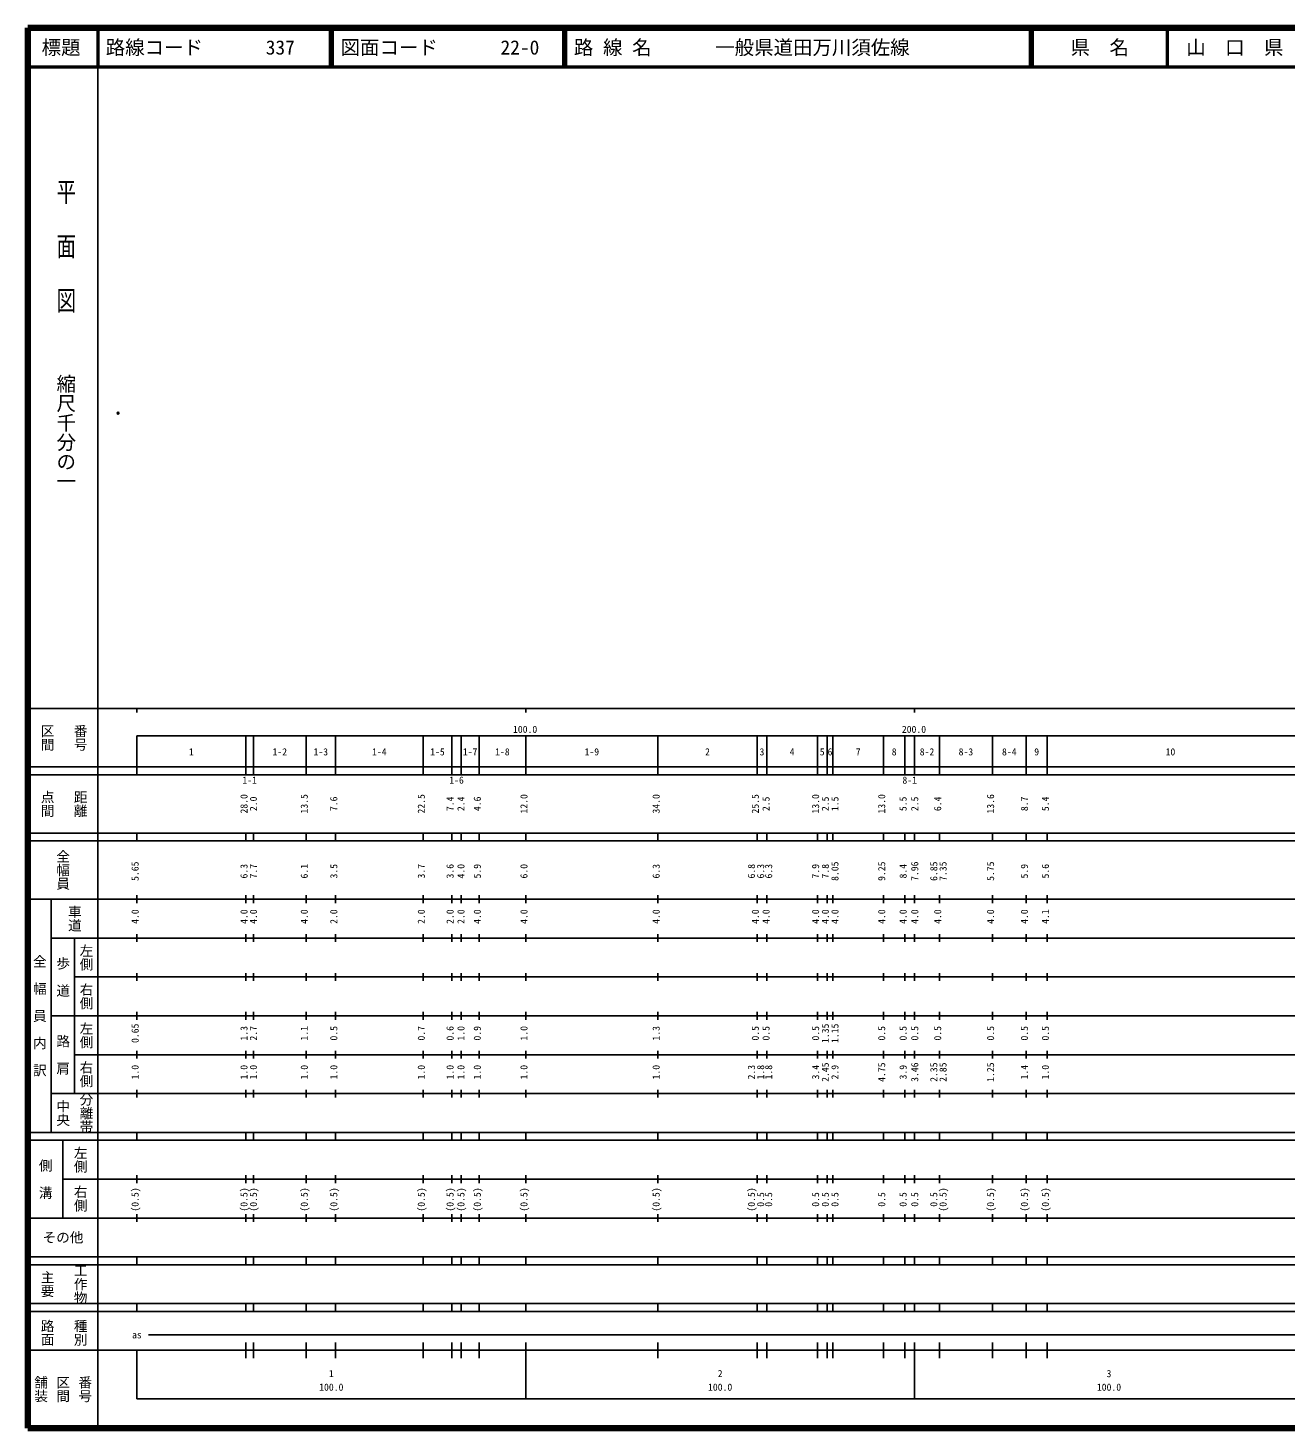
# Model space of a CAD drawing. Units: millimetres on the paper. Extents: x 40 to 680, y 20 to 380.
# Drawn here: x 40 to 363.3, y 20 to 380 of the extents above; entities that cross this region are included whole.
import ezdxf
from ezdxf.enums import TextEntityAlignment as Align

# ---------------------------------------------------------------- set-up
doc = ezdxf.new("R2010")
doc.units = ezdxf.units.MM
doc.header["$PDMODE"] = 32
doc.header["$PDSIZE"] = 0.5
doc.layers.add('M-OTRS', color=6, linetype='Continuous')
doc.layers.add('M-TTL-TXT', color=7, linetype='Continuous')
for name, color, linetype, lineweight in [('M-TTL', 2, 'Continuous', 140), ('M-TTL-BAND', 7, 'Continuous', 25), ('M-TTL-LINE', 7, 'Continuous', 50)]:
    doc.layers.add(name, color=color, linetype=linetype, lineweight=lineweight)
doc.styles.add('@ＭＳ ゴシック', font='')
doc.styles.add('ＭＳ ゴシック', font='')
doc.styles.get('@ＭＳ ゴシック').set_extended_font_data('@MS Gothic')
doc.styles.get('ＭＳ ゴシック').set_extended_font_data('MS Gothic')

msp = doc.modelspace()

# ---------------------------------------------------------------- linework, layer by layer
at = {"layer": 'M-OTRS'}
msp.add_point((63.152, 280.948), dxfattribs=at)
at = {"layer": 'M-TTL'}
for p, q in [((40, 380), (40, 20)), ((680, 380), (40, 380)), ((40, 20), (680, 20))]:
    msp.add_line(p, q, dxfattribs=at)
at = {"layer": 'M-TTL-BAND'}
for p, q in [((58, 370), (58, 20)), ((40, 205), (579, 205)), ((68, 205), (68, 204)), ((168, 205), (168, 204)), ((268, 205), (268, 204)), ((68, 198), (579, 198)), ((68, 198), (68, 188)), ((96, 188), (96, 198)), ((98, 188), (98, 198)), ((111.5, 188), (111.5, 198)), ((119.1, 188), (119.1, 198)), ((141.6, 188), (141.6, 198)), ((149, 188), (149, 198)), ((151.4, 188), (151.4, 198)), ((156, 188), (156, 198)), ((168, 188), (168, 198)), ((202, 188), (202, 198)), ((227.5, 188), (227.5, 198)), ((230, 188), (230, 198)), ((243, 188), (243, 198)), ((245.5, 188), (245.5, 198)), ((247, 188), (247, 198)), ((260, 188), (260, 198)), ((265.5, 188), (265.5, 198)), ((268, 188), (268, 198)), ((274.4, 188), (274.4, 198)), ((288, 188), (288, 198)), ((296.7, 188), (296.7, 198)), ((302.1, 188), (302.1, 198)), ((40, 190), (579, 190)), ((40, 188), (579, 188)), ((40, 173), (579, 173)), ((68, 171), (68, 173)), ((96, 171), (96, 173)), ((98, 171), (98, 173)), ((111.5, 171), (111.5, 173)), ((119.1, 171), (119.1, 173)), ((141.6, 171), (141.6, 173)), ((149, 171), (149, 173)), ((151.4, 171), (151.4, 173)), ((156, 171), (156, 173)), ((168, 171), (168, 173)), ((202, 171), (202, 173)), ((227.5, 171), (227.5, 173)), ((230, 171), (230, 173)), ((243, 171), (243, 173)), ((245.5, 171), (245.5, 173)), ((247, 171), (247, 173)), ((260, 171), (260, 173)), ((265.5, 171), (265.5, 173)), ((268, 171), (268, 173)), ((274.4, 171), (274.4, 173)), ((288, 171), (288, 173)), ((296.7, 171), (296.7, 173)), ((302.1, 171), (302.1, 173)), ((40, 171), (579, 171)), ((40, 156), (579, 156)), ((46, 96), (46, 156)), ((68, 155), (68, 157)), ((96, 155), (96, 157)), ((98, 155), (98, 157)), ((111.5, 155), (111.5, 157)), ((119.1, 155), (119.1, 157)), ((141.6, 155), (141.6, 157)), ((149, 155), (149, 157)), ((151.4, 155), (151.4, 157)), ((156, 155), (156, 157)), ((168, 155), (168, 157)), ((202, 155), (202, 157)), ((227.5, 155), (227.5, 157)), ((230, 155), (230, 157)), ((243, 155), (243, 157)), ((245.5, 155), (245.5, 157)), ((247, 155), (247, 157)), ((260, 155), (260, 157)), ((265.5, 155), (265.5, 157)), ((268, 155), (268, 157)), ((274.4, 155), (274.4, 157)), ((288, 155), (288, 157)), ((296.7, 155), (296.7, 157)), ((302.1, 155), (302.1, 157)), ((46, 146), (579, 146)), ((52, 146), (52, 106)), ((68, 145), (68, 147)), ((96, 145), (96, 147)), ((98, 145), (98, 147)), ((111.5, 145), (111.5, 147)), ((119.1, 145), (119.1, 147)), ((141.6, 145), (141.6, 147)), ((149, 145), (149, 147)), ((151.4, 145), (151.4, 147)), ((156, 145), (156, 147)), ((168, 145), (168, 147)), ((202, 145), (202, 147)), ((227.5, 145), (227.5, 147)), ((230, 145), (230, 147)), ((243, 145), (243, 147)), ((245.5, 145), (245.5, 147)), ((247, 145), (247, 147)), ((260, 145), (260, 147)), ((265.5, 145), (265.5, 147)), ((268, 145), (268, 147)), ((274.4, 145), (274.4, 147)), ((288, 145), (288, 147)), ((296.7, 145), (296.7, 147)), ((302.1, 145), (302.1, 147)), ((68, 135), (68, 137)), ((96, 135), (96, 137)), ((98, 135), (98, 137)), ((111.5, 135), (111.5, 137)), ((119.1, 135), (119.1, 137)), ((141.6, 135), (141.6, 137)), ((149, 135), (149, 137)), ((151.4, 135), (151.4, 137)), ((156, 135), (156, 137)), ((168, 135), (168, 137)), ((202, 135), (202, 137)), ((227.5, 135), (227.5, 137)), ((230, 135), (230, 137)), ((243, 135), (243, 137)), ((245.5, 135), (245.5, 137)), ((247, 135), (247, 137)), ((260, 135), (260, 137)), ((265.5, 135), (265.5, 137)), ((268, 135), (268, 137)), ((274.4, 135), (274.4, 137)), ((288, 135), (288, 137)), ((296.7, 135), (296.7, 137)), ((302.1, 135), (302.1, 137)), ((52, 136), (579, 136)), ((46, 126), (579, 126)), ((68, 125), (68, 127)), ((96, 125), (96, 127)), ((98, 125), (98, 127)), ((111.5, 125), (111.5, 127)), ((119.1, 125), (119.1, 127)), ((141.6, 125), (141.6, 127)), ((149, 125), (149, 127)), ((151.4, 125), (151.4, 127)), ((156, 125), (156, 127)), ((168, 125), (168, 127)), ((202, 125), (202, 127)), ((227.5, 125), (227.5, 127)), ((230, 125), (230, 127)), ((243, 125), (243, 127)), ((245.5, 125), (245.5, 127)), ((247, 125), (247, 127)), ((260, 125), (260, 127)), ((265.5, 125), (265.5, 127)), ((268, 125), (268, 127)), ((274.4, 125), (274.4, 127)), ((288, 125), (288, 127)), ((296.7, 125), (296.7, 127)), ((302.1, 125), (302.1, 127)), ((52, 116), (579, 116)), ((68, 115), (68, 117)), ((96, 115), (96, 117)), ((98, 115), (98, 117)), ((111.5, 115), (111.5, 117)), ((119.1, 115), (119.1, 117)), ((141.6, 115), (141.6, 117)), ((149, 115), (149, 117)), ((151.4, 115), (151.4, 117)), ((156, 115), (156, 117)), ((168, 115), (168, 117)), ((202, 115), (202, 117)), ((227.5, 115), (227.5, 117)), ((230, 115), (230, 117)), ((243, 115), (243, 117)), ((245.5, 115), (245.5, 117)), ((247, 115), (247, 117)), ((260, 115), (260, 117)), ((265.5, 115), (265.5, 117)), ((268, 115), (268, 117)), ((274.4, 115), (274.4, 117)), ((288, 115), (288, 117)), ((296.7, 115), (296.7, 117)), ((302.1, 115), (302.1, 117)), ((46, 106), (579, 106)), ((68, 105), (68, 107)), ((96, 105), (96, 107)), ((98, 105), (98, 107)), ((111.5, 105), (111.5, 107)), ((119.1, 105), (119.1, 107)), ((141.6, 105), (141.6, 107)), ((149, 105), (149, 107)), ((151.4, 105), (151.4, 107)), ((156, 105), (156, 107)), ((168, 105), (168, 107)), ((202, 105), (202, 107)), ((227.5, 105), (227.5, 107)), ((230, 105), (230, 107)), ((243, 105), (243, 107)), ((245.5, 105), (245.5, 107)), ((247, 105), (247, 107)), ((260, 105), (260, 107)), ((265.5, 105), (265.5, 107)), ((268, 105), (268, 107)), ((274.4, 105), (274.4, 107)), ((288, 105), (288, 107)), ((296.7, 105), (296.7, 107)), ((302.1, 105), (302.1, 107)), ((40, 96), (579, 96)), ((40, 94), (579, 94)), ((49, 94), (49, 74)), ((68, 94), (68, 96)), ((96, 94), (96, 96)), ((98, 94), (98, 96)), ((111.5, 94), (111.5, 96)), ((119.1, 94), (119.1, 96)), ((141.6, 94), (141.6, 96)), ((149, 94), (149, 96)), ((151.4, 94), (151.4, 96)), ((156, 94), (156, 96)), ((168, 94), (168, 96)), ((202, 94), (202, 96)), ((227.5, 94), (227.5, 96)), ((230, 94), (230, 96)), ((243, 94), (243, 96)), ((245.5, 94), (245.5, 96)), ((247, 94), (247, 96)), ((260, 94), (260, 96)), ((265.5, 94), (265.5, 96)), ((268, 94), (268, 96)), ((274.4, 94), (274.4, 96)), ((288, 94), (288, 96)), ((296.7, 94), (296.7, 96)), ((302.1, 94), (302.1, 96)), ((49, 84), (579, 84)), ((68, 83), (68, 85)), ((96, 83), (96, 85)), ((98, 83), (98, 85)), ((111.5, 83), (111.5, 85)), ((119.1, 83), (119.1, 85)), ((141.6, 83), (141.6, 85)), ((149, 83), (149, 85)), ((151.4, 83), (151.4, 85)), ((156, 83), (156, 85)), ((168, 83), (168, 85)), ((202, 83), (202, 85)), ((227.5, 83), (227.5, 85)), ((230, 83), (230, 85)), ((243, 83), (243, 85)), ((245.5, 83), (245.5, 85)), ((247, 83), (247, 85)), ((260, 83), (260, 85)), ((265.5, 83), (265.5, 85)), ((268, 83), (268, 85)), ((274.4, 83), (274.4, 85)), ((288, 83), (288, 85)), ((296.7, 83), (296.7, 85)), ((302.1, 83), (302.1, 85)), ((40, 74), (579, 74)), ((68, 73), (68, 75)), ((96, 73), (96, 75)), ((98, 73), (98, 75)), ((111.5, 73), (111.5, 75)), ((119.1, 73), (119.1, 75)), ((141.6, 73), (141.6, 75)), ((149, 73), (149, 75)), ((151.4, 73), (151.4, 75)), ((156, 73), (156, 75)), ((168, 73), (168, 75)), ((202, 73), (202, 75)), ((227.5, 73), (227.5, 75)), ((230, 73), (230, 75)), ((243, 73), (243, 75)), ((245.5, 73), (245.5, 75)), ((247, 73), (247, 75)), ((260, 73), (260, 75)), ((265.5, 73), (265.5, 75)), ((268, 73), (268, 75)), ((274.4, 73), (274.4, 75)), ((288, 73), (288, 75)), ((296.7, 73), (296.7, 75)), ((302.1, 73), (302.1, 75)), ((40, 64), (579, 64)), ((40, 62), (579, 62)), ((68, 62), (68, 64)), ((96, 62), (96, 64)), ((98, 62), (98, 64)), ((111.5, 62), (111.5, 64)), ((119.1, 62), (119.1, 64)), ((141.6, 62), (141.6, 64)), ((149, 62), (149, 64)), ((151.4, 62), (151.4, 64)), ((156, 62), (156, 64)), ((168, 62), (168, 64)), ((202, 62), (202, 64)), ((227.5, 62), (227.5, 64)), ((230, 62), (230, 64)), ((243, 62), (243, 64)), ((245.5, 62), (245.5, 64)), ((247, 62), (247, 64)), ((260, 62), (260, 64)), ((265.5, 62), (265.5, 64)), ((268, 62), (268, 64)), ((274.4, 62), (274.4, 64)), ((288, 62), (288, 64)), ((296.7, 62), (296.7, 64)), ((302.1, 62), (302.1, 64)), ((40, 52), (579, 52)), ((68, 50), (68, 52)), ((96, 50), (96, 52)), ((98, 50), (98, 52)), ((111.5, 50), (111.5, 52)), ((119.1, 50), (119.1, 52)), ((141.6, 50), (141.6, 52)), ((149, 50), (149, 52)), ((151.4, 50), (151.4, 52)), ((156, 50), (156, 52)), ((168, 50), (168, 52)), ((202, 50), (202, 52)), ((227.5, 50), (227.5, 52)), ((230, 50), (230, 52)), ((243, 50), (243, 52)), ((245.5, 50), (245.5, 52)), ((247, 50), (247, 52)), ((260, 50), (260, 52)), ((265.5, 50), (265.5, 52)), ((268, 50), (268, 52)), ((274.4, 50), (274.4, 52)), ((288, 50), (288, 52)), ((296.7, 50), (296.7, 52)), ((302.1, 50), (302.1, 52)), ((40, 50), (579, 50)), ((71, 44), (567.5, 44)), ((40, 40), (579, 40)), ((68, 40), (68, 27.5)), ((96, 38), (96, 42)), ((98, 38), (98, 42)), ((111.5, 38), (111.5, 42)), ((119.1, 38), (119.1, 42)), ((141.6, 38), (141.6, 42)), ((149, 38), (149, 42)), ((151.4, 38), (151.4, 42)), ((156, 38), (156, 42)), ((168, 27.5), (168, 42)), ((202, 38), (202, 42)), ((227.5, 38), (227.5, 42)), ((230, 38), (230, 42)), ((243, 38), (243, 42)), ((245.5, 38), (245.5, 42)), ((247, 38), (247, 42)), ((260, 38), (260, 42)), ((265.5, 38), (265.5, 42)), ((268, 27.5), (268, 42)), ((274.4, 38), (274.4, 42)), ((288, 38), (288, 42)), ((296.7, 38), (296.7, 42)), ((302.1, 38), (302.1, 42)), ((68, 27.5), (579, 27.5))]:
    msp.add_line(p, q, dxfattribs=at)
at = {"layer": 'M-TTL-LINE'}
for p, q in [((58, 380), (58, 370)), ((117.75, 380), (117.75, 370)), ((118.25, 380), (118.25, 370)), ((177.75, 380), (177.75, 370)), ((178.25, 380), (178.25, 370)), ((297.75, 380), (297.75, 370)), ((298.25, 380), (298.25, 370)), ((333, 380), (333, 370)), ((40, 370), (680, 370))]:
    msp.add_line(p, q, dxfattribs=at)

# ---------------------------------------------------------------- texts
at = {"layer": 'M-TTL-BAND', "style": '@ＭＳ ゴシック', "width": 1.4}
msp.add_text('平  面  図', height=3.666, rotation=270, dxfattribs=at).set_placement((49.777, 306.475), align=Align.MIDDLE_RIGHT)
at = {"layer": 'M-TTL-BAND', "style": '@ＭＳ ゴシック'}
msp.add_text('縮尺千分の一', height=3.666, rotation=270, dxfattribs=at).set_placement((49.777, 261.03), align=Align.MIDDLE_RIGHT)
for s, p in [('区間', (45, 197.5)), ('番号', (53.5, 197.5)), ('点間', (45, 180.5)), ('距離', (53.5, 180.5)), ('全幅員', (49, 163.5)), ('車道', (52, 151)), ('左側', (55, 141)), ('全\u3000幅\u3000員\u3000内\u3000訳', (43, 126)), ('歩\u3000道', (49, 136)), ('右側', (55, 131)), ('左側', (55, 121)), ('路\u3000肩', (49, 116)), ('右側', (55, 111)), ('分離帯', (55, 101)), ('中央', (49, 101)), ('左側', (53.5, 89)), ('側\u3000溝', (44.5, 84)), ('右側', (53.5, 79)), ('工作物', (53.5, 57)), ('主要', (45, 57)), ('路面', (45, 44.5)), ('種別', (53.5, 44.5)), ('舗装', (43.333, 30)), ('区間', (49, 30)), ('番号', (54.667, 30))]:
    msp.add_text(s, height=2.566, rotation=270, dxfattribs=at).set_placement(p, align=Align.MIDDLE_CENTER)
at = {"layer": 'M-TTL-BAND', "style": 'ＭＳ ゴシック'}
for s, p in [('100.0', (167.844, 198.195)), ('200.0', (267.844, 198.195)), ('1', (82, 192.405)), ('1-2', (104.75, 192.405)), ('1-3', (115.3, 192.405)), ('1-4', (130.35, 192.405)), ('1-5', (145.3, 192.405)), ('1-7', (153.7, 192.405)), ('1-8', (162, 192.405)), ('1-9', (185, 192.405)), ('2', (214.75, 192.405)), ('3', (228.75, 192.405)), ('4', (236.5, 192.405)), ('5', (244.25, 192.405)), ('6', (246.25, 192.405)), ('7', (253.5, 192.405)), ('8', (262.75, 192.405)), ('8-2', (271.2, 192.405)), ('8-3', (281.2, 192.405)), ('8-4', (292.35, 192.405)), ('9', (299.4, 192.405)), ('10', (333.8, 192.405)), ('1-1', (97, 185.129)), ('1-6', (150.2, 185.129)), ('8-1', (266.75, 185.129)), ('as', (68, 42.5)), ('1', (118, 32.523)), ('2', (218, 32.523)), ('3', (318, 32.523)), ('100.0', (118, 29.033)), ('100.0', (218, 29.033)), ('100.0', (318, 29.033))]:
    msp.add_text(s, height=1.833, dxfattribs=at).set_placement(p, align=Align.BOTTOM_CENTER)
for s, p in [('28.0', (97, 180.5)), ('2.0', (99.429, 180.5)), ('13.5', (112.5, 180.5)), ('7.6', (120.1, 180.5)), ('22.5', (142.6, 180.5)), ('7.4', (150, 180.5)), ('2.4', (152.8, 180.5)), ('4.6', (157, 180.5)), ('12.0', (169, 180.5)), ('34.0', (203, 180.5)), ('25.5', (228.5, 180.5)), ('2.5', (231.255, 180.5)), ('13.0', (244, 180.5)), ('2.5', (246.5, 180.5)), ('1.5', (248.978, 180.5)), ('13.0', (261, 180.5)), ('5.5', (266.5, 180.5)), ('2.5', (269.5, 180.5)), ('6.4', (275.4, 180.5)), ('13.6', (289, 180.5)), ('8.7', (297.7, 180.5)), ('5.4', (303.1, 180.5)), ('5.65', (69, 163.174)), ('6.3', (97, 163.174)), ('7.7', (99.429, 163.174)), ('6.1', (112.5, 163.174)), ('3.5', (120.1, 163.174)), ('3.7', (142.6, 163.174)), ('3.6', (150, 163.174)), ('4.0', (152.8, 163.174)), ('5.9', (157, 163.174)), ('6.0', (169, 163.174)), ('6.3', (203, 163.174)), ('6.8', (227.5, 163.174)), ('6.3', (229.87, 163.174)), ('6.3', (231.928, 163.174)), ('7.9', (244, 163.174)), ('7.8', (246.5, 163.174)), ('8.05', (248.978, 163.174)), ('9.25', (261, 163.174)), ('8.4', (266.5, 163.174)), ('7.96', (269.5, 163.174)), ('6.85', (274.4, 163.174)), ('7.35', (276.77, 163.174)), ('5.75', (289, 163.174)), ('5.9', (297.7, 163.174)), ('5.6', (303.1, 163.174)), ('4.0', (69, 151.5)), ('4.0', (97, 151.5)), ('4.0', (99.429, 151.5)), ('4.0', (112.5, 151.5)), ('2.0', (120.1, 151.5)), ('2.0', (142.6, 151.5)), ('2.0', (150, 151.5)), ('2.0', (152.8, 151.5)), ('4.0', (157, 151.5)), ('4.0', (169, 151.5)), ('4.0', (203, 151.5)), ('4.0', (228.5, 151.5)), ('4.0', (231.255, 151.5)), ('4.0', (244, 151.5)), ('4.0', (246.5, 151.5)), ('4.0', (248.978, 151.5)), ('4.0', (261, 151.5)), ('4.0', (266.5, 151.5)), ('4.0', (269.5, 151.5)), ('4.0', (275.4, 151.5)), ('4.0', (289, 151.5)), ('4.0', (297.7, 151.5)), ('4.1', (303.1, 151.5)), ('0.65', (69, 121.5)), ('1.3', (97, 121.5)), ('2.7', (99.429, 121.5)), ('1.1', (112.5, 121.5)), ('0.5', (120.1, 121.5)), ('0.7', (142.6, 121.5)), ('0.6', (150, 121.5)), ('1.0', (152.8, 121.5)), ('0.9', (157, 121.5)), ('1.0', (169, 121.5)), ('1.3', (203, 121.5)), ('0.5', (228.5, 121.5)), ('0.5', (231.255, 121.5)), ('0.5', (244, 121.5)), ('1.35', (246.5, 121.5)), ('1.15', (248.978, 121.5)), ('0.5', (261, 121.5)), ('0.5', (266.5, 121.5)), ('0.5', (269.5, 121.5)), ('0.5', (275.4, 121.5)), ('0.5', (289, 121.5)), ('0.5', (297.7, 121.5)), ('0.5', (303.1, 121.5)), ('1.0', (69, 111.5)), ('1.0', (97, 111.5)), ('1.0', (99.429, 111.5)), ('1.0', (112.5, 111.5)), ('1.0', (120.1, 111.5)), ('1.0', (142.6, 111.5)), ('1.0', (150, 111.5)), ('1.0', (152.8, 111.5)), ('1.0', (157, 111.5)), ('1.0', (169, 111.5)), ('1.0', (203, 111.5)), ('2.3', (227.5, 111.5)), ('1.8', (229.87, 111.5)), ('1.8', (231.928, 111.5)), ('3.4', (244, 111.5)), ('2.45', (246.5, 111.5)), ('2.9', (248.978, 111.5)), ('4.75', (261, 111.5)), ('3.9', (266.5, 111.5)), ('3.46', (269.5, 111.5)), ('2.35', (274.4, 111.5)), ('2.85', (276.77, 111.5)), ('1.25', (289, 111.5)), ('1.4', (297.7, 111.5)), ('1.0', (303.1, 111.5)), ('(0.5)', (69, 78.764)), ('(0.5)', (97, 78.764)), ('(0.5)', (99.429, 78.764)), ('(0.5)', (112.5, 78.764)), ('(0.5)', (120.1, 78.764)), ('(0.5)', (142.6, 78.764)), ('(0.5)', (150, 78.764)), ('(0.5)', (152.8, 78.764)), ('(0.5)', (157, 78.764)), ('(0.5)', (169, 78.764)), ('(0.5)', (203, 78.764)), ('(0.5)', (227.5, 78.764)), ('0.5', (229.87, 78.764)), ('0.5', (231.928, 78.764)), ('0.5', (244, 78.764)), ('0.5', (246.5, 78.764)), ('0.5', (248.978, 78.764)), ('0.5', (261, 78.764)), ('0.5', (266.5, 78.764)), ('0.5', (269.5, 78.764)), ('0.5', (274.4, 78.764)), ('(0.5)', (276.77, 78.764)), ('(0.5)', (289, 78.764)), ('(0.5)', (297.7, 78.764)), ('(0.5)', (303.1, 78.764))]:
    msp.add_text(s, height=1.833, rotation=90, dxfattribs=at).set_placement(p, align=Align.BOTTOM_CENTER)
msp.add_text('その他', height=2.566, dxfattribs=at).set_placement((49, 69), align=Align.MIDDLE_CENTER)
at = {"layer": 'M-TTL-TXT', "style": 'ＭＳ ゴシック'}
for s, p in [('標題', (48.5, 375)), ('県\u3000名', (315.625, 375)), ('山\u3000口\u3000県', (350.375, 375))]:
    msp.add_text(s, height=3.666, dxfattribs=at).set_placement(p, align=Align.MIDDLE_CENTER)
for s, p in [('路線コード', (60, 375)), ('337', (101.142, 375)), ('図面コード', (120.38, 375)), ('22-0', (161.521, 375)), ('路 線 名', (180.38, 375)), ('一般県道田万川須佐線', (216.734, 375))]:
    msp.add_text(s, height=3.666, dxfattribs=at).set_placement(p, align=Align.MIDDLE_LEFT)

doc.saveas('drawing.dxf')
